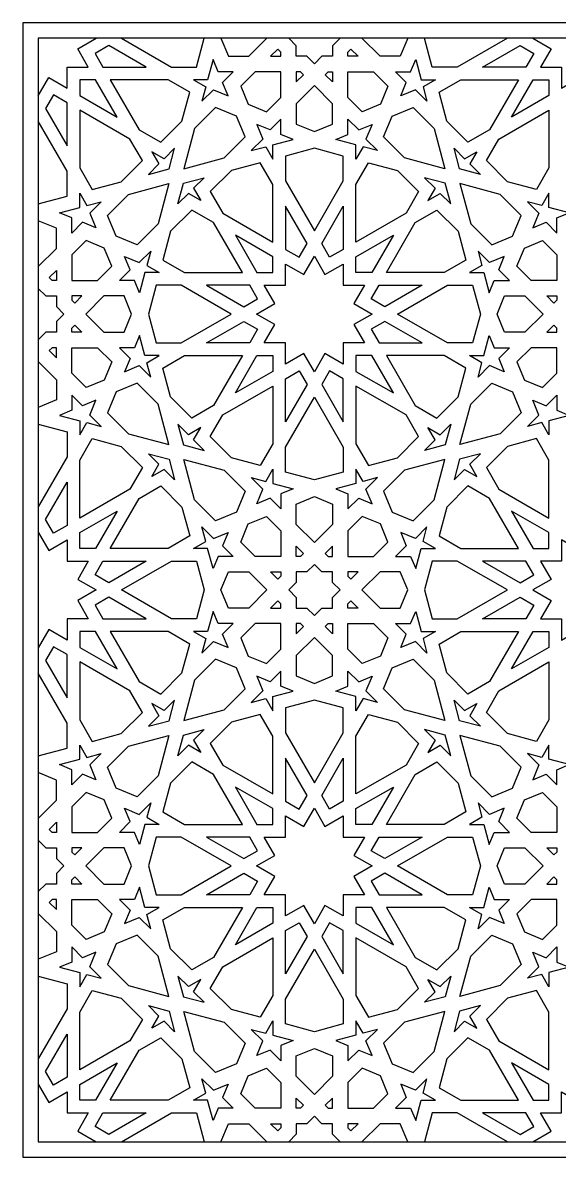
# Model space of a CAD drawing. Extents: x -2 to 805, y 205 to 1011.
# Drawn here: x -2 to 379, y 205 to 1011 of the extents above; entities that cross this region are included whole.
import ezdxf

# ---------------------------------------------------------------- set-up
doc = ezdxf.new("R2010")
doc.units = 0
doc.layers.add('LAYER_01', color=7, linetype='CONTINUOUS')
doc.layers.add('LAYER_02', color=7, linetype='CONTINUOUS')

msp = doc.modelspace()

# ---------------------------------------------------------------- linework, layer by layer
at = {"layer": 'LAYER_01'}
for points in [[(-1.54, 204.87), (804.92, 204.87), (804.92, 1011.33), (-1.54, 1011.33)], [(9.46, 215.87), (793.92, 215.87), (793.92, 1000.33), (9.46, 1000.33)], [(49.8, 989.52), (55.41, 979.8), (86.08, 979.8), (59.52, 995.13)], [(361.36, 989.52), (355.75, 979.8), (325.08, 979.8), (351.64, 995.13)], [(133.61, 985.15), (129.77, 970.8), (119.67, 970.8), (128.41, 965.75), (125.68, 955.54), (133.84, 963.7), (144.29, 959.36), (140.36, 968.86), (147.95, 976.46), (137.21, 976.46)], [(277.55, 985.15), (281.39, 970.8), (291.49, 970.8), (282.75, 965.75), (285.48, 955.54), (277.32, 963.7), (266.87, 959.36), (270.8, 968.86), (263.21, 976.46), (273.95, 976.46)], [(38.99, 970.8), (38.99, 959.57), (65.55, 944.24), (50.22, 970.8)], [(111.54, 941.4), (117.04, 961.92), (101.67, 970.8), (60.61, 970.8), (81.14, 935.24), (96.51, 926.37)], [(299.62, 941.4), (294.12, 961.92), (309.49, 970.8), (350.55, 970.8), (330.02, 935.24), (314.65, 926.37)], [(372.17, 970.8), (372.17, 959.57), (345.61, 944.24), (360.94, 970.8)], [(20.27, 959.99), (14.66, 950.27), (29.99, 923.71), (29.99, 954.38)], [(83.42, 913.28), (74.55, 928.65), (38.99, 949.18), (38.99, 908.12), (47.87, 892.75), (68.4, 898.26)], [(112.83, 907.57), (141.47, 915.25), (156.39, 930.16), (150.25, 944.99), (135.42, 951.13), (120.5, 936.22)], [(298.33, 907.57), (269.69, 915.25), (254.77, 930.16), (260.91, 944.99), (275.74, 951.13), (290.66, 936.22)], [(327.74, 913.28), (336.61, 928.65), (372.17, 949.18), (372.17, 908.12), (363.29, 892.75), (342.76, 898.26)], [(190.4, 928.36), (181.71, 931.96), (181.71, 942.7), (174.12, 935.11), (164.62, 939.04), (168.95, 928.58), (160.79, 920.42), (171, 923.16), (176.05, 914.41), (176.05, 924.51)], [(220.76, 928.36), (229.45, 931.96), (229.45, 942.7), (237.04, 935.11), (246.54, 939.04), (242.21, 928.58), (250.37, 920.42), (240.16, 923.16), (235.11, 914.41), (235.11, 924.51)], [(106.36, 922.08), (98.88, 914.6), (90.14, 919.65), (95.19, 910.91), (87.71, 903.43), (102.42, 907.37)], [(205.58, 922.07), (185.05, 916.57), (185.05, 898.82), (205.58, 863.27), (226.11, 898.82), (226.11, 916.57)], [(304.8, 922.08), (312.27, 914.6), (321.02, 919.65), (315.97, 910.91), (323.45, 903.43), (308.74, 907.37)], [(146.65, 906.28), (131.62, 891.25), (140.49, 875.88), (176.05, 855.36), (176.05, 896.41), (167.18, 911.78)], [(264.51, 906.28), (279.54, 891.25), (270.66, 875.88), (235.11, 855.36), (235.11, 896.41), (243.98, 911.78)], [(102.22, 896.97), (94.54, 868.32), (79.63, 853.4), (64.8, 859.54), (58.66, 874.37), (73.57, 889.29)], [(108.68, 882.46), (112.62, 897.17), (127.33, 901.11), (119.86, 893.63), (124.91, 884.88), (116.16, 889.93)], [(302.47, 882.46), (298.53, 897.17), (283.83, 901.11), (291.3, 893.63), (286.25, 884.88), (295, 889.93)], [(308.94, 896.97), (316.62, 868.32), (331.53, 853.4), (346.36, 859.54), (352.5, 874.37), (337.59, 889.29)], [(24.64, 876.18), (38.99, 880.02), (38.99, 890.12), (44.04, 881.38), (54.25, 884.11), (46.09, 875.95), (50.43, 865.5), (40.93, 869.43), (33.34, 861.84), (33.34, 872.58)], [(386.52, 876.18), (372.17, 880.02), (372.17, 890.12), (367.12, 881.38), (356.91, 884.11), (365.06, 875.95), (360.73, 865.5), (370.23, 869.43), (377.82, 861.84), (377.82, 872.58)], [(194.77, 844.55), (200.38, 854.27), (185.05, 880.82), (185.05, 850.16)], [(216.39, 844.55), (210.78, 854.27), (226.11, 880.82), (226.11, 850.16)], [(118.54, 878.17), (103.51, 863.14), (98.01, 842.61), (113.38, 833.74), (154.43, 833.74), (133.91, 869.3)], [(292.62, 878.17), (307.65, 863.14), (313.15, 842.61), (297.78, 833.74), (256.72, 833.74), (277.25, 869.3)], [(176.05, 833.74), (176.05, 844.96), (149.49, 860.3), (164.83, 833.74)], [(235.11, 833.74), (235.11, 844.96), (261.66, 860.3), (246.33, 833.74)], [(81.43, 819.39), (77.83, 828.08), (67.09, 828.08), (74.69, 835.67), (70.75, 845.17), (81.21, 840.84), (89.37, 849), (86.63, 838.79), (95.38, 833.74), (85.28, 833.74)], [(329.73, 819.39), (333.33, 828.08), (344.06, 828.08), (336.47, 835.67), (340.41, 845.17), (329.95, 840.84), (321.79, 849), (324.53, 838.79), (315.78, 833.74), (325.88, 833.74)], [(205.58, 845.27), (213.09, 832.25), (226.11, 839.77), (226.11, 824.74), (241.14, 824.74), (233.62, 811.73), (246.64, 804.21), (233.62, 796.7), (241.14, 783.68), (226.11, 783.68), (226.11, 768.66), (213.09, 776.17), (205.58, 763.15), (198.07, 776.17), (185.05, 768.66), (185.05, 783.68), (170.02, 783.68), (177.54, 796.7), (164.52, 804.21), (177.54, 811.73), (170.02, 824.74), (185.05, 824.74), (185.05, 839.77), (198.07, 832.25)], [(146.52, 804.21), (110.97, 824.74), (93.22, 824.74), (87.72, 804.21), (93.22, 783.68), (110.97, 783.68)], [(165.24, 815.02), (159.63, 824.74), (128.97, 824.74), (155.52, 809.41)], [(245.92, 815.02), (251.53, 824.74), (282.19, 824.74), (255.64, 809.41)], [(264.64, 804.21), (300.19, 824.74), (317.94, 824.74), (323.44, 804.21), (317.94, 783.68), (300.19, 783.68)], [(165.24, 793.4), (159.63, 783.68), (128.97, 783.68), (155.52, 799.02)], [(245.92, 793.4), (251.53, 783.68), (282.19, 783.68), (255.64, 799.02)], [(81.43, 789.03), (77.83, 780.34), (67.09, 780.34), (74.69, 772.75), (70.75, 763.25), (81.21, 767.58), (89.37, 759.42), (86.63, 769.63), (95.38, 774.68), (85.28, 774.68)], [(329.73, 789.03), (333.33, 780.34), (344.06, 780.34), (336.47, 772.75), (340.41, 763.25), (329.95, 767.58), (321.79, 759.42), (324.53, 769.63), (315.78, 774.68), (325.88, 774.68)], [(118.54, 730.25), (103.51, 745.28), (98.01, 765.81), (113.38, 774.68), (154.43, 774.68), (133.91, 739.13)], [(176.05, 774.68), (176.05, 763.46), (149.49, 748.13), (164.83, 774.68)], [(235.11, 774.68), (235.11, 763.46), (261.66, 748.13), (246.33, 774.68)], [(292.62, 730.25), (307.65, 745.28), (313.15, 765.81), (297.78, 774.68), (256.72, 774.68), (277.25, 739.13)], [(194.77, 763.87), (200.38, 754.15), (185.05, 727.6), (185.05, 758.26)], [(216.39, 763.87), (210.78, 754.15), (226.11, 727.6), (226.11, 758.26)], [(102.22, 711.46), (94.54, 740.1), (79.63, 755.02), (64.8, 748.88), (58.66, 734.05), (73.57, 719.13)], [(146.65, 702.14), (131.62, 717.17), (140.49, 732.54), (176.05, 753.07), (176.05, 712.01), (167.18, 696.64)], [(264.51, 702.14), (279.54, 717.17), (270.66, 732.54), (235.11, 753.07), (235.11, 712.01), (243.98, 696.64)], [(308.94, 711.46), (316.62, 740.1), (331.53, 755.02), (346.36, 748.88), (352.5, 734.05), (337.59, 719.13)], [(24.64, 732.24), (38.99, 728.4), (38.99, 718.3), (44.04, 727.05), (54.25, 724.31), (46.09, 732.47), (50.43, 742.92), (40.93, 738.99), (33.34, 746.58), (33.34, 735.85)], [(205.58, 686.35), (185.05, 691.85), (185.05, 709.6), (205.58, 745.15), (226.11, 709.6), (226.11, 691.85)], [(386.52, 732.24), (372.17, 728.4), (372.17, 718.3), (367.12, 727.05), (356.91, 724.31), (365.06, 732.47), (360.73, 742.92), (370.23, 738.99), (377.82, 746.58), (377.82, 735.85)], [(108.68, 725.96), (112.62, 711.26), (127.33, 707.32), (119.86, 714.79), (124.91, 723.54), (116.16, 718.49)], [(302.47, 725.96), (298.53, 711.26), (283.83, 707.32), (291.3, 714.79), (286.25, 723.54), (295, 718.49)], [(83.42, 695.14), (74.55, 679.77), (38.99, 659.24), (38.99, 700.3), (47.87, 715.67), (68.4, 710.17)], [(327.74, 695.14), (336.61, 679.77), (372.17, 659.24), (372.17, 700.3), (363.29, 715.67), (342.76, 710.17)], [(106.36, 686.35), (98.88, 693.82), (90.14, 688.77), (95.19, 697.52), (87.71, 704.99), (102.42, 701.05)], [(304.8, 686.35), (312.27, 693.82), (321.02, 688.77), (315.97, 697.52), (323.45, 704.99), (308.74, 701.05)], [(112.83, 700.85), (141.47, 693.17), (156.39, 678.26), (150.25, 663.43), (135.42, 657.29), (120.5, 672.2)], [(190.4, 680.06), (181.71, 676.46), (181.71, 665.73), (174.12, 673.32), (164.62, 669.38), (168.95, 679.84), (160.79, 688), (171, 685.26), (176.05, 694.01), (176.05, 683.91)], [(220.76, 680.06), (229.45, 676.46), (229.45, 665.73), (237.04, 673.32), (246.54, 669.38), (242.21, 679.84), (250.37, 688), (240.16, 685.26), (235.11, 694.01), (235.11, 683.91)], [(298.33, 700.85), (269.69, 693.17), (254.77, 678.26), (260.91, 663.43), (275.74, 657.29), (290.66, 672.2)], [(20.27, 648.43), (14.66, 658.15), (29.99, 684.71), (29.99, 654.04)], [(111.54, 667.03), (117.04, 646.5), (101.67, 637.62), (60.61, 637.62), (81.14, 673.18), (96.51, 682.05)], [(299.62, 667.03), (294.12, 646.5), (309.49, 637.62), (350.55, 637.62), (330.02, 673.18), (314.65, 682.05)], [(38.99, 637.62), (38.99, 648.85), (65.55, 664.18), (50.22, 637.62)], [(372.17, 637.62), (372.17, 648.85), (345.61, 664.18), (360.94, 637.62)], [(133.61, 623.27), (129.77, 637.62), (119.67, 637.62), (128.41, 642.68), (125.68, 652.88), (133.84, 644.73), (144.29, 649.06), (140.36, 639.56), (147.95, 631.97), (137.21, 631.97)], [(277.55, 623.27), (281.39, 637.62), (291.49, 637.62), (282.75, 642.68), (285.48, 652.88), (277.32, 644.73), (266.87, 649.06), (270.8, 639.56), (263.21, 631.97), (273.95, 631.97)], [(442.75, 608.1), (429.74, 615.61), (437.25, 628.62), (422.22, 628.62), (422.22, 643.65), (409.21, 636.14), (401.69, 649.15), (394.18, 636.14), (381.17, 643.65), (381.17, 628.62), (366.14, 628.62), (373.65, 615.61), (360.64, 608.1), (373.65, 600.58), (366.14, 587.57), (381.17, 587.57), (381.17, 572.54), (394.18, 580.05), (401.69, 567.04), (409.21, 580.05), (422.22, 572.54), (422.22, 587.57), (437.25, 587.57), (429.74, 600.58)], [(49.8, 618.9), (55.41, 628.62), (86.08, 628.62), (59.52, 613.29)], [(68.52, 608.1), (104.08, 628.62), (121.83, 628.62), (127.33, 608.1), (121.83, 587.57), (104.08, 587.57)], [(283.83, 608.1), (289.33, 587.57), (307.08, 587.57), (342.64, 608.1), (307.08, 628.62), (289.33, 628.62)], [(361.36, 618.9), (355.75, 628.62), (325.08, 628.62), (351.64, 613.29)], [(49.8, 597.29), (55.41, 587.57), (86.08, 587.57), (59.52, 602.9)], [(361.36, 597.29), (355.75, 587.57), (325.08, 587.57), (351.64, 602.9)], [(133.61, 592.92), (129.77, 578.57), (119.67, 578.57), (128.41, 573.52), (125.68, 563.31), (133.84, 571.47), (144.29, 567.13), (140.36, 576.63), (147.95, 584.23), (137.21, 584.23)], [(277.55, 592.92), (281.39, 578.57), (291.49, 578.57), (282.75, 573.52), (285.48, 563.31), (277.32, 571.47), (266.87, 567.13), (270.8, 576.63), (263.21, 584.23), (273.95, 584.23)], [(38.99, 578.57), (38.99, 567.34), (65.55, 552.01), (50.22, 578.57)], [(111.54, 549.17), (117.04, 569.69), (101.67, 578.57), (60.61, 578.57), (81.14, 543.01), (96.51, 534.14)], [(299.62, 549.17), (294.12, 569.69), (309.49, 578.57), (350.55, 578.57), (330.02, 543.01), (314.65, 534.14)], [(372.17, 578.57), (372.17, 567.34), (345.61, 552.01), (360.94, 578.57)], [(20.27, 567.76), (14.66, 558.04), (29.99, 531.48), (29.99, 562.15)], [(83.42, 521.05), (74.55, 536.42), (38.99, 556.95), (38.99, 515.89), (47.87, 500.52), (68.4, 506.03)], [(112.83, 515.34), (141.47, 523.02), (156.39, 537.93), (150.25, 552.76), (135.42, 558.91), (120.5, 543.99)], [(298.33, 515.34), (269.69, 523.02), (254.77, 537.93), (260.91, 552.76), (275.74, 558.91), (290.66, 543.99)], [(327.74, 521.05), (336.61, 536.42), (372.17, 556.95), (372.17, 515.89), (363.29, 500.52), (342.76, 506.03)], [(190.4, 536.13), (181.71, 539.73), (181.71, 550.47), (174.12, 542.88), (164.62, 546.81), (168.95, 536.35), (160.79, 528.19), (171, 530.93), (176.05, 522.18), (176.05, 532.28)], [(220.76, 536.13), (229.45, 539.73), (229.45, 550.47), (237.04, 542.88), (246.54, 546.81), (242.21, 536.35), (250.37, 528.19), (240.16, 530.93), (235.11, 522.18), (235.11, 532.28)], [(106.36, 529.85), (98.88, 522.37), (90.14, 527.42), (95.19, 518.68), (87.71, 511.2), (102.42, 515.14)], [(205.58, 529.84), (185.05, 524.34), (185.05, 506.59), (205.58, 471.04), (226.11, 506.59), (226.11, 524.34)], [(304.8, 529.85), (312.27, 522.37), (321.02, 527.42), (315.97, 518.68), (323.45, 511.2), (308.74, 515.14)], [(146.65, 514.05), (131.62, 499.02), (140.49, 483.65), (176.05, 463.13), (176.05, 504.18), (167.18, 519.55)], [(264.51, 514.05), (279.54, 499.02), (270.66, 483.65), (235.11, 463.13), (235.11, 504.18), (243.98, 519.55)], [(108.68, 490.23), (112.62, 504.94), (127.33, 508.88), (119.86, 501.4), (124.91, 492.65), (116.16, 497.7)], [(302.47, 490.23), (298.53, 504.94), (283.83, 508.88), (291.3, 501.4), (286.25, 492.65), (295, 497.7)], [(102.22, 504.74), (94.54, 476.09), (79.63, 461.17), (64.8, 467.31), (58.66, 482.14), (73.57, 497.06)], [(308.94, 504.74), (316.62, 476.09), (331.53, 461.17), (346.36, 467.31), (352.5, 482.14), (337.59, 497.06)], [(24.64, 483.95), (38.99, 487.79), (38.99, 497.89), (44.04, 489.15), (54.25, 491.88), (46.09, 483.72), (50.43, 473.27), (40.93, 477.2), (33.34, 469.61), (33.34, 480.35)], [(386.52, 483.95), (372.17, 487.79), (372.17, 497.89), (367.12, 489.15), (356.91, 491.88), (365.06, 483.72), (360.73, 473.27), (370.23, 477.2), (377.82, 469.61), (377.82, 480.35)], [(118.54, 485.94), (103.51, 470.91), (98.01, 450.38), (113.38, 441.51), (154.43, 441.51), (133.91, 477.07)], [(194.77, 452.32), (200.38, 462.04), (185.05, 488.59), (185.05, 457.93)], [(216.39, 452.32), (210.78, 462.04), (226.11, 488.59), (226.11, 457.93)], [(292.62, 485.94), (307.65, 470.91), (313.15, 450.38), (297.78, 441.51), (256.72, 441.51), (277.25, 477.07)], [(176.05, 441.51), (176.05, 452.73), (149.49, 468.07), (164.83, 441.51)], [(235.11, 441.51), (235.11, 452.73), (261.66, 468.07), (246.33, 441.51)], [(81.43, 427.16), (77.83, 435.85), (67.09, 435.85), (74.69, 443.44), (70.75, 452.94), (81.21, 448.61), (89.37, 456.77), (86.63, 446.56), (95.38, 441.51), (85.28, 441.51)], [(205.58, 453.04), (213.09, 440.02), (226.11, 447.54), (226.11, 432.51), (241.14, 432.51), (233.62, 419.5), (246.64, 411.98), (233.62, 404.47), (241.14, 391.45), (226.11, 391.45), (226.11, 376.43), (213.09, 383.94), (205.58, 370.92), (198.07, 383.94), (185.05, 376.43), (185.05, 391.45), (170.02, 391.45), (177.54, 404.47), (164.52, 411.98), (177.54, 419.5), (170.02, 432.51), (185.05, 432.51), (185.05, 447.54), (198.07, 440.02)], [(329.73, 427.16), (333.33, 435.85), (344.06, 435.85), (336.47, 443.44), (340.41, 452.94), (329.95, 448.61), (321.79, 456.77), (324.53, 446.56), (315.78, 441.51), (325.88, 441.51)], [(146.52, 411.98), (110.97, 432.51), (93.22, 432.51), (87.72, 411.98), (93.22, 391.45), (110.97, 391.45)], [(165.24, 422.79), (159.63, 432.51), (128.97, 432.51), (155.52, 417.18)], [(245.92, 422.79), (251.53, 432.51), (282.19, 432.51), (255.64, 417.18)], [(264.64, 411.98), (300.19, 432.51), (317.94, 432.51), (323.44, 411.98), (317.94, 391.45), (300.19, 391.45)], [(165.24, 401.17), (159.63, 391.45), (128.97, 391.45), (155.52, 406.79)], [(245.92, 401.17), (251.53, 391.45), (282.19, 391.45), (255.64, 406.79)], [(81.43, 396.8), (77.83, 388.11), (67.09, 388.11), (74.69, 380.52), (70.75, 371.02), (81.21, 375.35), (89.37, 367.19), (86.63, 377.4), (95.38, 382.45), (85.28, 382.45)], [(329.73, 396.8), (333.33, 388.11), (344.06, 388.11), (336.47, 380.52), (340.41, 371.02), (329.95, 375.35), (321.79, 367.19), (324.53, 377.4), (315.78, 382.45), (325.88, 382.45)], [(118.54, 338.02), (103.51, 353.05), (98.01, 373.58), (113.38, 382.45), (154.43, 382.45), (133.91, 346.9)], [(176.05, 382.45), (176.05, 371.23), (149.49, 355.9), (164.83, 382.45)], [(235.11, 382.45), (235.11, 371.23), (261.66, 355.9), (246.33, 382.45)], [(292.62, 338.02), (307.65, 353.05), (313.15, 373.58), (297.78, 382.45), (256.72, 382.45), (277.25, 346.9)], [(194.77, 371.64), (200.38, 361.92), (185.05, 335.37), (185.05, 366.03)], [(216.39, 371.64), (210.78, 361.92), (226.11, 335.37), (226.11, 366.03)], [(102.22, 319.23), (94.54, 347.87), (79.63, 362.79), (64.8, 356.65), (58.66, 341.82), (73.57, 326.9)], [(146.65, 309.91), (131.62, 324.94), (140.49, 340.31), (176.05, 360.84), (176.05, 319.78), (167.18, 304.41)], [(264.51, 309.91), (279.54, 324.94), (270.66, 340.31), (235.11, 360.84), (235.11, 319.78), (243.98, 304.41)], [(308.94, 319.23), (316.62, 347.87), (331.53, 362.79), (346.36, 356.65), (352.5, 341.82), (337.59, 326.9)], [(24.64, 340.01), (38.99, 336.17), (38.99, 326.07), (44.04, 334.82), (54.25, 332.08), (46.09, 340.24), (50.43, 350.69), (40.93, 346.76), (33.34, 354.35), (33.34, 343.62)], [(205.58, 294.12), (185.05, 299.62), (185.05, 317.37), (205.58, 352.92), (226.11, 317.37), (226.11, 299.62)], [(386.52, 340.01), (372.17, 336.17), (372.17, 326.07), (367.12, 334.82), (356.91, 332.08), (365.06, 340.24), (360.73, 350.69), (370.23, 346.76), (377.82, 354.35), (377.82, 343.62)], [(108.68, 333.73), (112.62, 319.03), (127.33, 315.09), (119.86, 322.56), (124.91, 331.31), (116.16, 326.26)], [(302.47, 333.73), (298.53, 319.03), (283.83, 315.09), (291.3, 322.56), (286.25, 331.31), (295, 326.26)], [(83.42, 302.91), (74.55, 287.54), (38.99, 267.01), (38.99, 308.07), (47.87, 323.44), (68.4, 317.94)], [(327.74, 302.91), (336.61, 287.54), (372.17, 267.01), (372.17, 308.07), (363.29, 323.44), (342.76, 317.94)], [(106.36, 294.12), (98.88, 301.59), (90.14, 296.54), (95.19, 305.29), (87.71, 312.76), (102.42, 308.82)], [(112.83, 308.62), (141.47, 300.94), (156.39, 286.03), (150.25, 271.2), (135.42, 265.06), (120.5, 279.97)], [(298.33, 308.62), (269.69, 300.94), (254.77, 286.03), (260.91, 271.2), (275.74, 265.06), (290.66, 279.97)], [(304.8, 294.12), (312.27, 301.59), (321.02, 296.54), (315.97, 305.29), (323.45, 312.76), (308.74, 308.82)], [(190.4, 287.83), (181.71, 284.23), (181.71, 273.5), (174.12, 281.09), (164.62, 277.15), (168.95, 287.61), (160.79, 295.77), (171, 293.03), (176.05, 301.78), (176.05, 291.68)], [(220.76, 287.83), (229.45, 284.23), (229.45, 273.5), (237.04, 281.09), (246.54, 277.15), (242.21, 287.61), (250.37, 295.77), (240.16, 293.03), (235.11, 301.78), (235.11, 291.68)], [(20.27, 256.2), (14.66, 265.92), (29.99, 292.48), (29.99, 261.81)], [(111.54, 274.8), (117.04, 254.27), (101.67, 245.39), (60.61, 245.39), (81.14, 280.95), (96.51, 289.82)], [(299.62, 274.8), (294.12, 254.27), (309.49, 245.39), (350.55, 245.39), (330.02, 280.95), (314.65, 289.82)], [(38.99, 245.39), (38.99, 256.62), (65.55, 271.95), (50.22, 245.39)], [(372.17, 245.39), (372.17, 256.62), (345.61, 271.95), (360.94, 245.39)], [(133.61, 231.04), (129.77, 245.39), (119.67, 245.39), (128.41, 250.45), (125.68, 260.65), (133.84, 252.5), (144.29, 256.83), (140.36, 247.33), (147.95, 239.74), (137.21, 239.74)], [(277.55, 231.04), (281.39, 245.39), (291.49, 245.39), (282.75, 250.45), (285.48, 260.65), (277.32, 252.5), (266.87, 256.83), (270.8, 247.33), (263.21, 239.74), (273.95, 239.74)], [(49.8, 226.67), (55.41, 236.39), (86.08, 236.39), (59.52, 221.06)], [(361.36, 226.67), (355.75, 236.39), (325.08, 236.39), (351.64, 221.06)]]:
    msp.add_lwpolyline(points, close=True, dxfattribs=at)
for points in [[(9.46, 959.27), (16.98, 972.28), (29.99, 964.77), (29.99, 979.8), (45.02, 979.8), (37.51, 992.81), (50.52, 1000.33)], [(68.52, 1000.33), (104.08, 979.8), (121.83, 979.8), (127.33, 1000.33)], [(342.64, 1000.33), (307.08, 979.8), (289.33, 979.8), (283.83, 1000.33)], [(360.64, 1000.33), (373.65, 992.81), (366.14, 979.8), (381.17, 979.8), (381.17, 964.77), (394.18, 972.28), (401.69, 959.27), (409.21, 972.28), (422.22, 964.77), (422.22, 979.8), (437.25, 979.8), (429.74, 992.81), (442.75, 1000.33)], [(9.46, 882.46), (29.99, 887.97), (29.99, 905.71), (9.46, 941.27)], [(9.46, 725.96), (29.99, 720.46), (29.99, 702.71), (9.46, 667.15)], [(9.46, 649.15), (16.98, 636.14), (29.99, 643.65), (29.99, 628.62), (45.02, 628.62), (37.51, 615.61), (50.52, 608.1), (37.51, 600.58), (45.02, 587.57), (29.99, 587.57), (29.99, 572.54), (16.98, 580.05), (9.46, 567.04)], [(9.46, 490.23), (29.99, 495.74), (29.99, 513.48), (9.46, 549.04)], [(9.46, 333.73), (29.99, 328.23), (29.99, 310.48), (9.46, 274.92)], [(9.46, 256.92), (16.98, 243.91), (29.99, 251.42), (29.99, 236.39), (45.02, 236.39), (37.51, 223.38), (50.52, 215.87)], [(360.64, 215.87), (373.65, 223.38), (366.14, 236.39), (381.17, 236.39), (381.17, 251.42), (394.18, 243.91), (401.69, 256.92), (409.21, 243.91), (422.22, 251.42), (422.22, 236.39), (437.25, 236.39), (429.74, 223.38), (442.75, 215.87)], [(68.52, 215.87), (104.08, 236.39), (121.83, 236.39), (127.33, 215.87)], [(342.64, 215.87), (307.08, 236.39), (289.33, 236.39), (283.83, 215.87)]]:
    msp.add_lwpolyline(points, dxfattribs=at)
at = {"layer": 'LAYER_02'}
for points in [[(139.23, 1000.33), (144.56, 987.46), (158.95, 987.46), (171.82, 1000.33)], [(223.78, 1000.33), (218.45, 994.99), (218.45, 987.46), (210.91, 987.46), (205.58, 982.12), (200.25, 987.46), (192.71, 987.46), (192.71, 994.99), (187.38, 1000.33)], [(271.93, 1000.33), (266.6, 987.46), (252.21, 987.46), (239.34, 1000.33)], [(9.46, 837.97), (22.34, 850.84), (22.34, 865.23), (9.46, 870.56)], [(9.46, 822.41), (14.8, 817.08), (22.34, 817.08), (22.34, 809.54), (27.67, 804.21), (22.34, 798.88), (22.34, 791.34), (14.8, 791.34), (9.46, 786.01)], [(9.46, 770.45), (22.34, 757.58), (22.34, 743.2), (9.46, 737.86)], [(9.46, 445.74), (22.34, 458.61), (22.34, 473), (9.46, 478.33)], [(9.46, 430.18), (14.8, 424.85), (22.34, 424.85), (22.34, 417.31), (27.67, 411.98), (22.34, 406.65), (22.34, 399.11), (14.8, 399.11), (9.46, 393.78)], [(9.46, 378.22), (22.34, 365.35), (22.34, 350.97), (9.46, 345.63)], [(223.78, 215.87), (218.45, 221.2), (218.45, 228.74), (210.91, 228.74), (205.58, 234.07), (200.25, 228.74), (192.71, 228.74), (192.71, 221.2), (187.38, 215.87)], [(139.23, 215.87), (144.56, 228.74), (158.95, 228.74), (171.82, 215.87)], [(271.93, 215.87), (266.6, 228.74), (252.21, 228.74), (239.34, 215.87)]]:
    msp.add_lwpolyline(points, dxfattribs=at)
for points in [[(181.71, 987.46), (181.71, 990.44), (179.6, 992.55), (174.51, 987.46)], [(229.45, 987.46), (229.45, 990.44), (231.56, 992.55), (236.65, 987.46)], [(158.66, 953.41), (171.54, 948.08), (181.71, 958.25), (181.71, 976.46), (163.51, 976.46), (153.33, 966.28)], [(197.8, 974.35), (195.69, 976.46), (192.71, 976.46), (192.71, 969.25)], [(213.36, 974.35), (215.47, 976.46), (218.45, 976.46), (218.45, 969.25)], [(252.49, 953.41), (239.62, 948.08), (229.45, 958.25), (229.45, 976.46), (247.65, 976.46), (257.83, 966.28)], [(205.58, 966.57), (192.71, 953.7), (192.71, 939.31), (205.58, 933.98), (218.45, 939.31), (218.45, 953.7)], [(56.38, 851.13), (43.51, 856.46), (33.34, 846.28), (33.34, 828.08), (51.54, 828.08), (61.71, 838.26)], [(354.78, 851.13), (367.65, 856.46), (377.82, 846.28), (377.82, 828.08), (359.62, 828.08), (349.45, 838.26)], [(19.35, 828.08), (17.24, 830.19), (22.34, 835.28), (22.34, 828.08)], [(33.34, 814.1), (35.44, 811.99), (40.54, 817.08), (33.34, 817.08)], [(43.22, 804.21), (56.09, 791.34), (70.48, 791.34), (75.81, 804.21), (70.48, 817.08), (56.09, 817.08)], [(367.94, 804.21), (355.06, 791.34), (340.68, 791.34), (335.35, 804.21), (340.68, 817.08), (355.06, 817.08)], [(377.82, 814.1), (375.71, 811.99), (370.62, 817.08), (377.82, 817.08)], [(33.34, 794.32), (35.44, 796.43), (40.54, 791.34), (33.34, 791.34)], [(377.82, 794.32), (375.71, 796.43), (370.62, 791.34), (377.82, 791.34)], [(19.35, 780.34), (17.24, 778.23), (22.34, 773.14), (22.34, 780.34)], [(56.38, 757.3), (43.51, 751.97), (33.34, 762.14), (33.34, 780.34), (51.54, 780.34), (61.71, 770.17)], [(354.78, 757.3), (367.65, 751.97), (377.82, 762.14), (377.82, 780.34), (359.62, 780.34), (349.45, 770.17)], [(205.58, 641.85), (192.71, 654.73), (192.71, 669.11), (205.58, 674.44), (218.45, 669.11), (218.45, 654.73)], [(158.66, 655.01), (171.54, 660.34), (181.71, 650.17), (181.71, 631.97), (163.51, 631.97), (153.33, 642.14)], [(252.49, 655.01), (239.62, 660.34), (229.45, 650.17), (229.45, 631.97), (247.65, 631.97), (257.83, 642.14)], [(197.8, 634.08), (195.69, 631.97), (192.71, 631.97), (192.71, 639.17)], [(213.36, 634.08), (215.47, 631.97), (218.45, 631.97), (218.45, 639.17)], [(187.38, 608.1), (192.71, 602.77), (192.71, 595.23), (200.25, 595.23), (205.58, 589.89), (210.91, 595.23), (218.45, 595.23), (218.45, 602.77), (223.78, 608.1), (218.45, 613.43), (218.45, 620.97), (210.91, 620.97), (205.58, 626.3), (200.25, 620.97), (192.71, 620.97), (192.71, 613.43)], [(139.23, 608.1), (144.56, 620.97), (158.95, 620.97), (171.82, 608.1), (158.95, 595.23), (144.56, 595.23)], [(181.71, 620.97), (181.71, 617.98), (179.6, 615.87), (174.51, 620.97)], [(229.45, 620.97), (229.45, 617.98), (231.56, 615.87), (236.65, 620.97)], [(271.93, 608.1), (266.6, 620.97), (252.21, 620.97), (239.34, 608.1), (252.21, 595.23), (266.6, 595.23)], [(181.71, 595.23), (181.71, 598.21), (179.6, 600.32), (174.51, 595.23)], [(229.45, 595.23), (229.45, 598.21), (231.56, 600.32), (236.65, 595.23)], [(158.66, 561.18), (171.54, 555.85), (181.71, 566.02), (181.71, 584.23), (163.51, 584.23), (153.33, 574.05)], [(197.8, 582.12), (195.69, 584.23), (192.71, 584.23), (192.71, 577.02)], [(213.36, 582.12), (215.47, 584.23), (218.45, 584.23), (218.45, 577.02)], [(252.49, 561.18), (239.62, 555.85), (229.45, 566.02), (229.45, 584.23), (247.65, 584.23), (257.83, 574.05)], [(205.58, 574.34), (192.71, 561.47), (192.71, 547.08), (205.58, 541.75), (218.45, 547.08), (218.45, 561.47)], [(56.38, 458.9), (43.51, 464.23), (33.34, 454.05), (33.34, 435.85), (51.54, 435.85), (61.71, 446.03)], [(354.78, 458.9), (367.65, 464.23), (377.82, 454.05), (377.82, 435.85), (359.62, 435.85), (349.45, 446.03)], [(19.35, 435.85), (17.24, 437.96), (22.34, 443.05), (22.34, 435.85)], [(33.34, 421.87), (35.44, 419.76), (40.54, 424.85), (33.34, 424.85)], [(43.22, 411.98), (56.09, 399.11), (70.48, 399.11), (75.81, 411.98), (70.48, 424.85), (56.09, 424.85)], [(367.94, 411.98), (355.06, 399.11), (340.68, 399.11), (335.35, 411.98), (340.68, 424.85), (355.06, 424.85)], [(377.82, 421.87), (375.71, 419.76), (370.62, 424.85), (377.82, 424.85)], [(33.34, 402.09), (35.44, 404.2), (40.54, 399.11), (33.34, 399.11)], [(377.82, 402.09), (375.71, 404.2), (370.62, 399.11), (377.82, 399.11)], [(19.35, 388.11), (17.24, 386), (22.34, 380.91), (22.34, 388.11)], [(56.38, 365.07), (43.51, 359.74), (33.34, 369.91), (33.34, 388.11), (51.54, 388.11), (61.71, 377.94)], [(354.78, 365.07), (367.65, 359.74), (377.82, 369.91), (377.82, 388.11), (359.62, 388.11), (349.45, 377.94)], [(205.58, 249.62), (192.71, 262.5), (192.71, 276.88), (205.58, 282.21), (218.45, 276.88), (218.45, 262.5)], [(158.66, 262.78), (171.54, 268.11), (181.71, 257.94), (181.71, 239.74), (163.51, 239.74), (153.33, 249.91)], [(252.49, 262.78), (239.62, 268.11), (229.45, 257.94), (229.45, 239.74), (247.65, 239.74), (257.83, 249.91)], [(197.8, 241.85), (195.69, 239.74), (192.71, 239.74), (192.71, 246.94)], [(213.36, 241.85), (215.47, 239.74), (218.45, 239.74), (218.45, 246.94)], [(181.71, 228.74), (181.71, 225.75), (179.6, 223.64), (174.51, 228.74)], [(229.45, 228.74), (229.45, 225.75), (231.56, 223.64), (236.65, 228.74)]]:
    msp.add_lwpolyline(points, close=True, dxfattribs=at)

doc.saveas('drawing.dxf')
